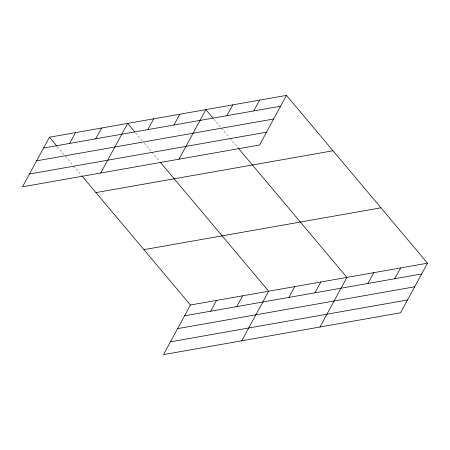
<?xml version="1.0" encoding="UTF-8"?>
<svg xmlns="http://www.w3.org/2000/svg" width="450" height="450" viewBox="0 0 450 450"><rect width="100%" height="100%" fill="white"/><g stroke="black" fill="none" stroke-linecap="round" stroke-linejoin="round"><path stroke-width="0.34" stroke-dasharray="2.25 1.69" d="M213.936 119.199L229.151 137.301M230.046 138.364L238.101 147.949M135.709 133.003L142.419 140.991M144.208 143.117L150.919 151.104M151.819 152.167L159.424 161.224M57.482 146.807L65.087 155.857M65.531 156.392L72.692 164.908M73.586 165.977L81.641 175.556"/><path stroke-width="0.67" d="M286.481 95.394L49.427 137.222L22.5 186.812L259.554 144.984L286.481 95.394L427.5 263.188L400.573 312.778L163.519 354.606L190.446 305.016L427.5 263.188M69.638 143.421L75.499 132.621M95.715 138.819L101.576 128.019M100.727 173.008L127.654 123.418L134.814 131.94M147.864 129.617L153.731 118.817M173.942 125.016L179.803 114.216M178.954 159.204L205.881 109.614L213.041 118.136M226.884 115.672L232.746 104.873M253.749 110.931L259.616 100.131M210.656 311.214L216.523 300.414M236.734 306.613L242.595 295.813M241.746 340.802L268.673 291.212L160.318 162.287M288.883 297.411L294.75 286.611M314.961 292.809L320.827 282.009M319.978 326.998L346.899 277.408L238.545 148.483M367.903 283.466L373.77 272.666M394.768 278.73L400.635 267.93M43.56 148.022L280.614 106.194M36.613 160.824L273.668 118.991M29.453 174.015L266.507 132.182M95.962 192.594L333.017 150.767M143.91 249.649L380.964 207.816M184.579 315.816L421.639 273.988M177.632 328.618L414.686 286.785M170.471 341.809L407.526 299.976M49.427 137.222L57.032 146.273M82.091 176.091L190.446 305.016"/></g></svg>
